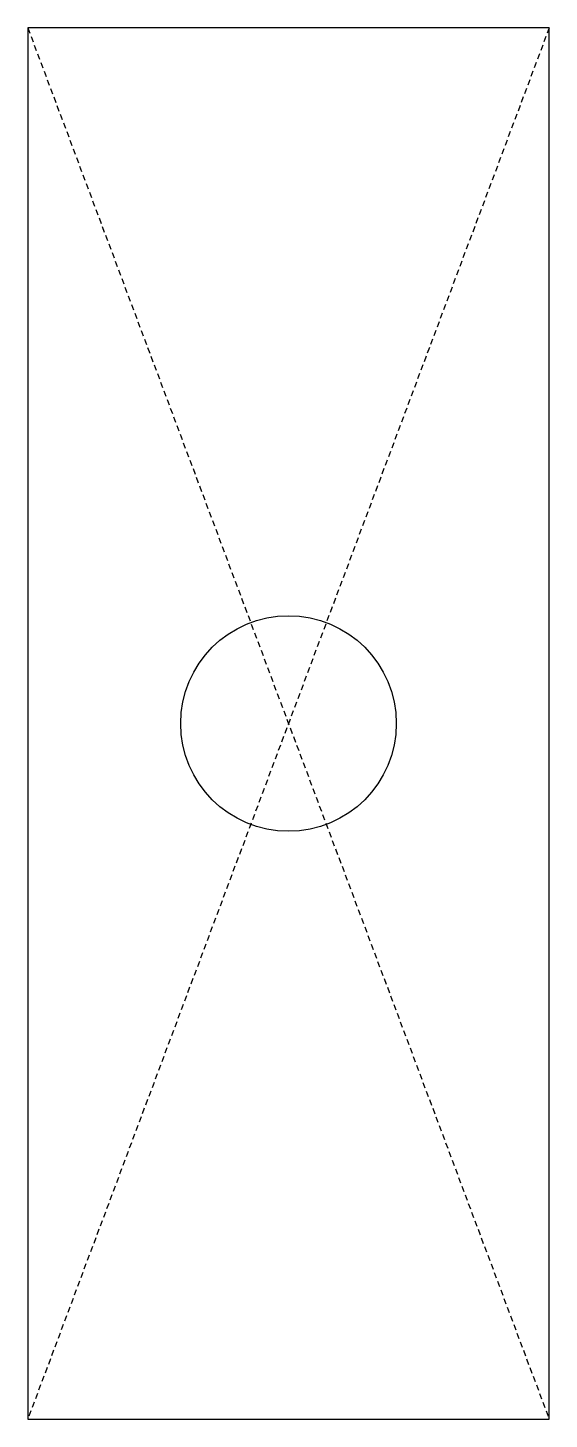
# Model space of a CAD drawing. Header units: millimetres. Extents: x -7.5 to 7.5, y -20 to 20.
import ezdxf

# ---------------------------------------------------------------- set-up
doc = ezdxf.new("R2010")
doc.units = ezdxf.units.MM
doc.linetypes.add('DASHED', pattern=[0.2067, 0.1654, -0.0413])

msp = doc.modelspace()

# ---------------------------------------------------------------- linework, layer by layer
at = {"color": 190, "linetype": 'DASHED', "lineweight": 25, "true_color": 0x8018ff}
for p, q in [((7.5, 20), (-7.5, -20)), ((-7.5, 20), (7.5, -20))]:
    msp.add_line(p, q, dxfattribs=at)
msp.add_lwpolyline([(7.5, 20), (-7.5, 20), (-7.5, -20), (7.5, -20)], close=True)
msp.add_circle((0, 0), 3.1)

doc.saveas('drawing.dxf')
